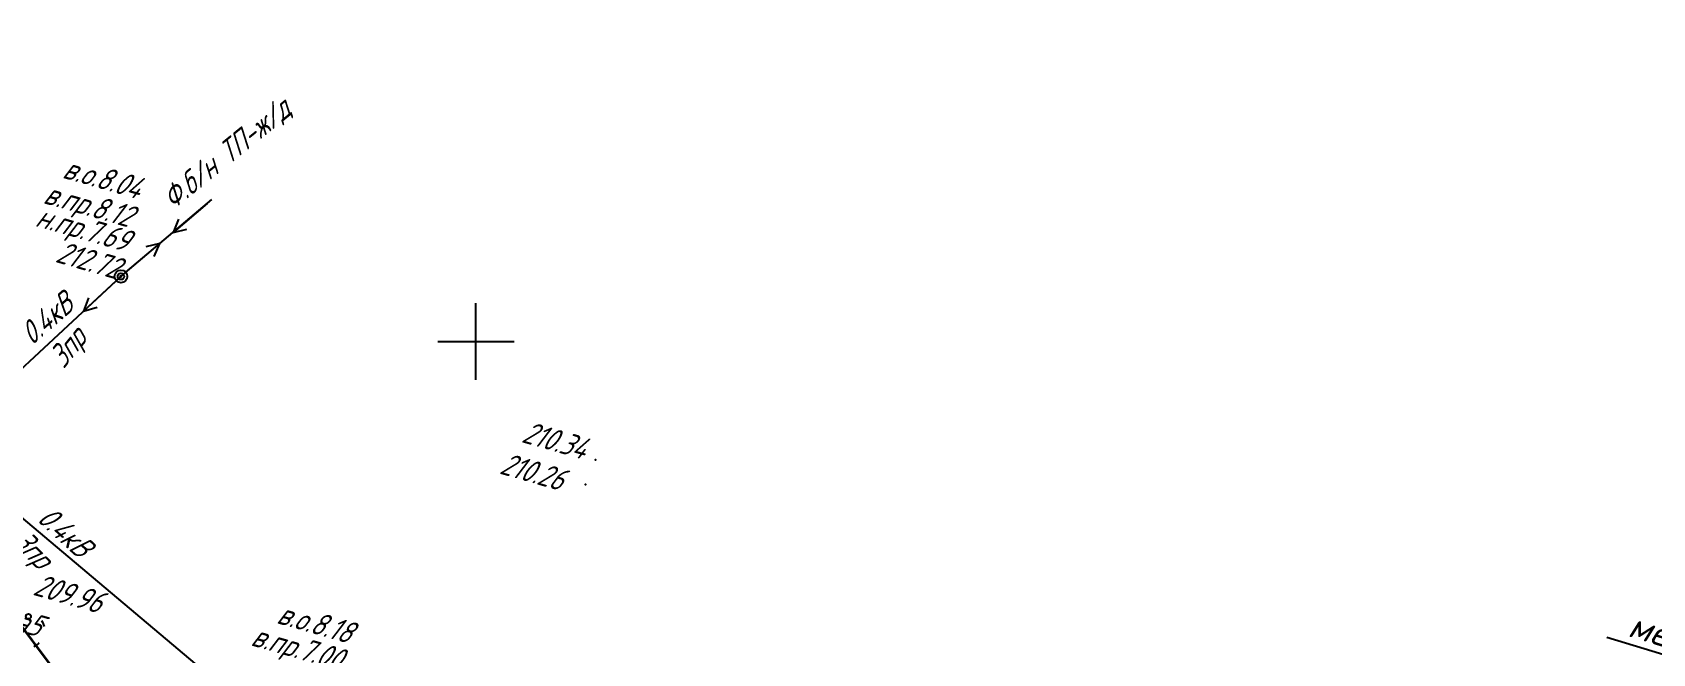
# Model space of a CAD drawing. Header units: millimetres. Extents: x -698 to 8131, y -704 to 4503.
# Drawn here: x 5436.3 to 5690.6, y 3411.8 to 3509.4 of the extents above; entities that cross this region are included whole.
import ezdxf
from ezdxf import colors
from ezdxf.entities.mleader import LeaderData, LeaderLine
from ezdxf.math import Vec2, Vec3

# ---------------------------------------------------------------- set-up
doc = ezdxf.new("R2010")
doc.units = ezdxf.units.MM
doc.linetypes.add('CONTI', pattern=[0])
doc.layers.add('10', color=1, linetype='Continuous', lineweight=35)
for name, color, linetype in [('NAD_MDEFAULT', 7, 'CONTI'), ('PI_OTDEFAULT', 172, 'CONTI'), ('PI_TTDEFAULT', 5, 'CONTI'), ('PLN_O', 7, 'CONTI'), ('SETKR', 2, 'CONTI'), ('SIT_LDEFAULT', 7, 'CONTI'), ('USLZNDEFAULT', 7, 'CONTI'), ('Выноски', 250, 'Continuous')]:
    doc.layers.add(name, color=color, linetype=linetype)
doc.styles.add('eskd', font='isocpeui.ttf', dxfattribs={"width": 1.2})
doc.styles.add('ГОСТ', font='isocpeui.ttf', dxfattribs={"height": 4})

# ---------------------------------------------------------------- blocks, each defined once
blk = doc.blocks.new('BL_333')
at = {"color": 0}
for p, q in [((0, -6), (0, 6)), ((-6, 0), (6, 0))]:
    blk.add_line(p, q, dxfattribs=at)
blk = doc.blocks.new('BL_2010')
at = {"color": 0}
for centre, radius in [((0, 5.78), 0.4), ((0, 3.46), 0.6), ((0, 3.46), 0.3), ((0, 0), 0.8), ((-5.78, -2.88), 0.4), ((-3.46, -1.74), 0.6), ((-3.46, -1.74), 0.3), ((3.46, -1.74), 0.6), ((3.46, -1.74), 0.3), ((5.78, -2.88), 0.4)]:
    blk.add_circle(centre, radius, dxfattribs=at)
blk = doc.blocks.new('BL_22')
at = {"color": 0}
for radius in [1, 0.5, 0.1]:
    blk.add_circle((0, 0), radius, dxfattribs=at)

msp = doc.modelspace()

# ---------------------------------------------------------------- linework, layer by layer
at = {"layer": '10'}
msp.add_line((5444.07, 3403.46), (5401.54, 3460.38), dxfattribs=at)
msp.add_lwpolyline([(5710.16, 3297.72), (5663.99, 3297.17), (5633.32, 3307.22), (5531.18, 3365.1), (5455.72, 3393.39), (5444.07, 3403.46), (5401.54, 3460.38), (5376.03, 3506.57), (5328.47, 3581.95), (5320.5, 3590.82), (5286.75, 3619.6), (5288.32, 3621.2), (5196.43, 3695.61)], dxfattribs=at)
at = {"layer": 'PI_TTDEFAULT', "color": 5}
for p in [(5450.18, 3471.05, 212.72), (5524.7, 3442.22, 210.34), (5523.14, 3438.36, 210.26)]:
    msp.add_point(p, dxfattribs=at)
at = {"layer": 'SIT_LDEFAULT', "color": 7}
for p, q in [((5450.18, 3471.05), (5464.48, 3483.13)), ((5463.72, 3482.48), (5458.37, 3477.97)), ((5459.25, 3480.02), (5458.37, 3477.97)), ((5458.37, 3477.97), (5460.54, 3478.49)), ((5450.94, 3471.7), (5456.29, 3476.21)), ((5456.29, 3476.21), (5454.12, 3475.69)), ((5455.41, 3474.16), (5456.29, 3476.21)), ((5421.41, 3444.32), (5450.18, 3471.05)), ((5449.45, 3470.37), (5444.32, 3465.6)), ((5445.1, 3467.7), (5444.32, 3465.6)), ((5444.32, 3465.6), (5446.47, 3466.23)), ((5483.33, 3392.19), (5421.41, 3444.32)), ((5437.73, 3417), (5437.86, 3416.75)), ((5437.86, 3416.75), (5438.15, 3416.09)), ((5437.34, 3413.47), (5437.26, 3413.39)), ((5436.74, 3412.99), (5436.54, 3412.87)), ((5437.26, 3413.39), (5436.74, 3412.99))]:
    msp.add_line(p, q, dxfattribs=at)

# ---------------------------------------------------------------- block references
at = {"layer": 'SETKR', "color": 82}
msp.add_blockref('BL_333', (5505.93, 3460.83), dxfattribs=at)
at = {"layer": 'USLZNDEFAULT', "color": 7}
msp.add_blockref('BL_22', (5450.18, 3471.05), dxfattribs=at)
at = {"layer": 'USLZNDEFAULT', "color": 7, "rotation": 342.9999999999999}
msp.add_blockref('BL_2010', (5430.97, 3422.1), dxfattribs=at)

# ---------------------------------------------------------------- texts
at = {"layer": 'NAD_MDEFAULT', "color": 7, "style": 'eskd', "oblique": 10, "width": 0.8}
for s, rotation, p in [('в.о.8.04', 344, (5440.84, 3486.58)), ('в.пр.8.12', 344, (5437.83, 3482.6)), ('н.пр.7.69', 344, (5436.58, 3479)), ('0.4кВ', 41, (5436.16, 3460.08)), ('3пр', 51, (5441.17, 3456.4)), ('0.4кВ', 317.8406, (5436.8, 3432.79)), ('3пр', 315, (5432.91, 3429.21)), ('ива5', 344, (5428.93, 3416.75)), ('в.о.8.18', 344, (5474.47, 3416.64)), ('в.пр.7.00', 344, (5470.42, 3413.15))]:
    msp.add_text(s, height=3.5, rotation=rotation, dxfattribs=at).set_placement(p)
at = {"layer": 'PI_OTDEFAULT', "color": 172, "style": 'eskd', "oblique": 10, "width": 0.8}
for s, p in [('212.72', (5439.73, 3473.36)), ('210.34', (5512.91, 3445.07)), ('210.26', (5509.45, 3440.13)), ('209.96', (5436.21, 3421.09))]:
    msp.add_text(s, height=3.5, rotation=344, dxfattribs=at).set_placement(p)
at = {"layer": 'PLN_O', "style": 'eskd', "oblique": 10, "width": 0.8}
msp.add_text('Ф.б/н ТП-ж/д', height=3.5, rotation=39, dxfattribs=at).set_placement((5458.28, 3481.35))

# ---------------------------------------------------------------- leaders
at = {"layer": 'Выноски', "linetype": 'Continuous'}
ml = msp.add_multileader_mtext('Standard', dxfattribs=at)
ml.set_content('металл. труба, {\\Fgost|c204;%%C} 0,5м, L-15,0м', color=256, style='ГОСТ')
ml.set_leader_properties()
ml.build(insert=Vec2(0, 0))
ml.multileader.update_dxf_attribs({"text_left_attachment_type": 5, "text_right_attachment_type": 5, "dogleg_length": 0, "arrow_head_size": 0.18})
ctx = ml.context
ctx.base_point, ctx.arrow_head_size, ctx.landing_gap_size, ctx.plane_origin, ctx.plane_x_axis, ctx.plane_y_axis = Vec3(5660.22, 3421.45), 0.18, 0, Vec3(5757.18, 3371.78), Vec3(0.956417, -0.292006), Vec3(0.292006, 0.956417)
ctx.left_attachment, ctx.right_attachment, ctx.text_align_type = 5, 5, 2
notes = []
notes.append((ctx, [(0, (1, 1, 0), (5759.69, 3391.08), (-0.956417, 0.292006), 0, [(0, [(5798.74, 3361.23)], 0, [])])]))
ctx.mtext.insert, ctx.mtext.text_direction, ctx.mtext.rotation, ctx.mtext.alignment, ctx.mtext.flow_direction = Vec3(5761.19, 3396), Vec3(0.956417, -0.292006), 5.986862, 3, 5
for ctx, leaders in notes:
    for number, flags, end, landing, length, lines in leaders:
        leader = LeaderData()
        leader.index, (leader.has_last_leader_line, leader.has_dogleg_vector, leader.attachment_direction) = number, flags
        leader.last_leader_point, leader.dogleg_vector, leader.dogleg_length = Vec3(end), Vec3(landing), length
        for number, points, colour, breaks in lines:
            line = LeaderLine()
            line.index, line.vertices, line.color, line.breaks = number, Vec3.list(points), colors.encode_raw_color(colour), breaks
            leader.lines.append(line)
        ctx.leaders.append(leader)

doc.saveas('drawing.dxf')
